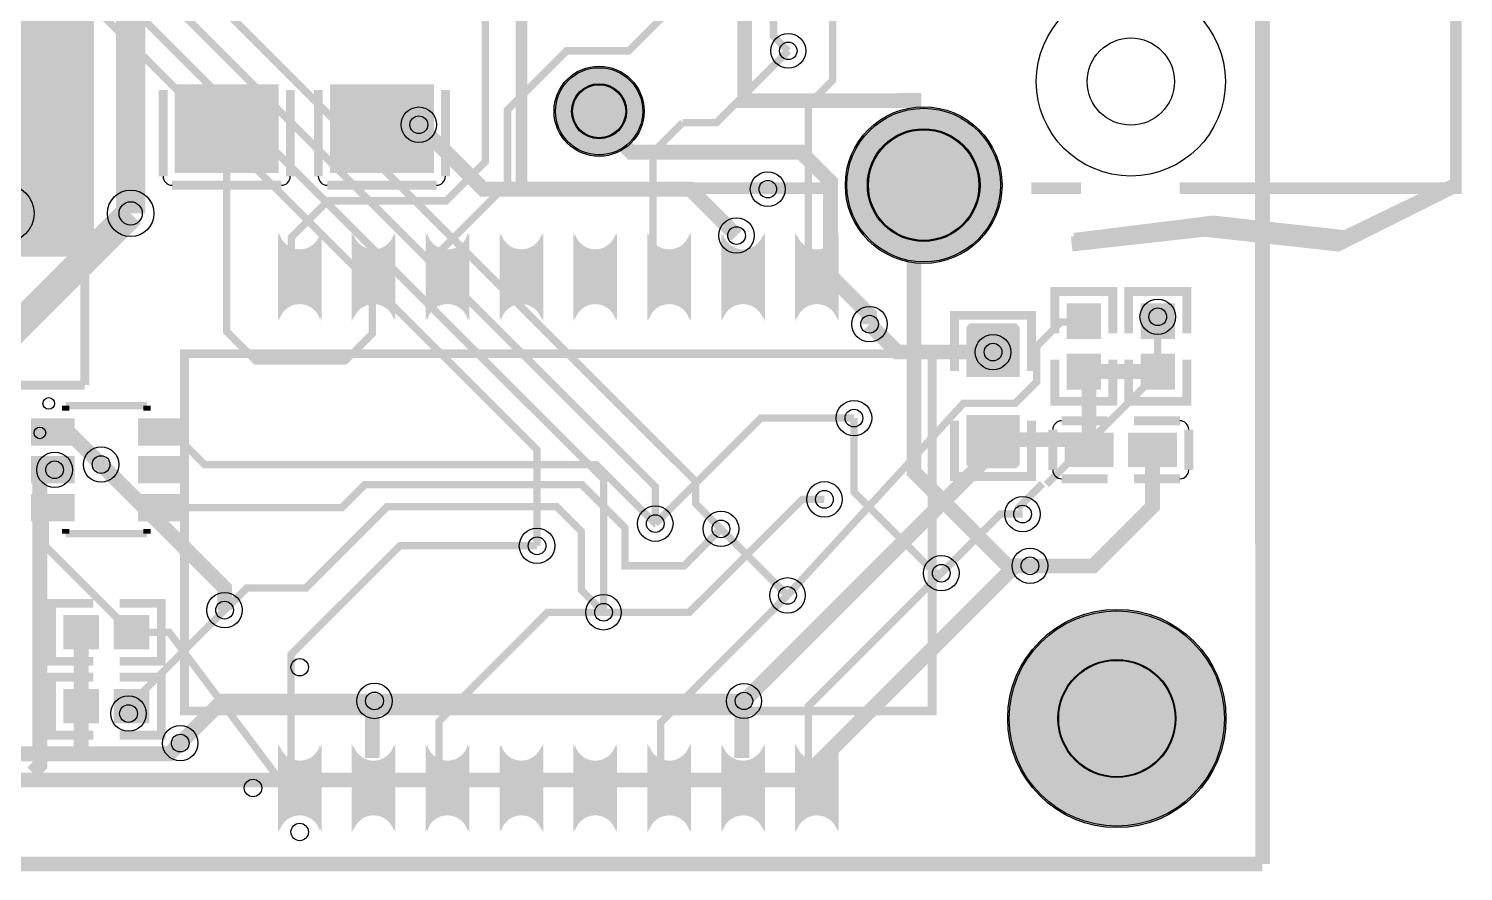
# Model space of a CAD drawing. Header units: millimetres. Extents: x 0.1 to 97.5, y -0.3 to 30.1.
# Drawn here: x 72.8 to 97.45, y 0.37 to 14.86 of the extents above; entities that cross this region are included whole.
import ezdxf

# ---------------------------------------------------------------- set-up
doc = ezdxf.new("R2010")
doc.units = ezdxf.units.MM
for name, color, linetype, true_color in [('BoardOutLine', 7, 'Continuous', 0xff00ff), ('BottomLayer', 7, 'Continuous', 0x0000ff), ('BottomSolderMaskLayer', 7, 'Continuous', 0xaa00ff), ('Document', 7, 'Continuous', 0xffffff), ('Hole', 7, 'Continuous', 0x222222), ('Multi-Layer', 7, 'Continuous', 0xc0c0c0), ('TopLayer', 7, 'Continuous', 0xff0000), ('TopPasteMaskLayer', 7, 'Continuous', 0x808080), ('TopSilkLayer', 7, 'Continuous', 0xffcc00), ('TopSolderMaskLayer', 7, 'Continuous', 0x800080)]:
    doc.layers.add(name, color=color, linetype=linetype, true_color=true_color)

msp = doc.modelspace()

# ---------------------------------------------------------------- hatches: boundary and pattern name
at = {"layer": 'BottomSolderMaskLayer'}
for points in [[(81.82588265176533, 13.439420878841815, 1), (83.37528575057154, 13.439420878841815, 1)], [(86.83324866649734, 12.169926339852736, 1), (89.52565405130811, 12.169926339852736, 1)], [(89.6245999491999, 3.0000000000001137, 1), (93.3754000508001, 3.0000000000001137, 1)]]:
    msp.add_hatch(color=256, dxfattribs=at).paths.add_polyline_path(points)
at = {"layer": 'Document'}
msp.add_hatch(color=256, dxfattribs=at).paths.add_polyline_path([(96.85471170942333, 12.097434594869242), (97.40469900939797, 12.097434594869242), (95.45471170942346, 11.097307594615245), (93.15478790957559, 11.347396494793088), (90.75478790957595, 11.097307594615245), (90.75478790957595, 11.347396494793088), (93.15478790957559, 11.647294894589777), (95.40467360934736, 11.39743459486931)])
at = {"layer": 'Multi-Layer'}
for points in [[(81.85128270256543, 13.439420878841815, 1), (83.34988569977143, 13.439420878841815, 1)], [(86.85864871729744, 12.169926339852736, 1), (89.50025400050801, 12.169926339852736, 1)]]:
    msp.add_hatch(color=256, dxfattribs=at).paths.add_polyline_path(points)
at = {"layer": 'TopLayer'}
for points in [[(63.45468630937262, 18.787350774701622), (73.88592837185661, 18.787350774701622), (73.88592837185661, 10.956794513589102), (63.45468630937262, 10.956794513589102)], [(77.06416052832105, 13.882016764033551), (75.3361442722885, 13.882016764033551), (75.3361442722885, 12.397028194056475), (77.06416052832105, 12.397028194056475)], [(79.73116586233164, 13.882016764033551), (78.00314960629908, 13.882016764033551), (78.00314960629908, 12.397028194056475), (79.73116586233164, 12.397028194056475)], [(77.80504191008376, 11.339865379730782, -0.7853981633974483), (77.10504191008377, 11.339865379730782), (77.10504191008377, 9.849872999746026, -0.7853981633974483), (77.80504191008376, 9.849872999746026)], [(79.07504445008894, 11.339865379730782, -0.7853981633974483), (78.37504445008895, 11.339865379730782), (78.37504445008895, 9.849872999746026, -0.7853981633974483), (79.07504445008894, 9.849872999746026)], [(80.34504699009412, 11.339865379730782, -0.7853981633974483), (79.64504699009413, 11.339865379730782), (79.64504699009413, 9.849872999746026, -0.7853981633974483), (80.34504699009412, 9.849872999746026)], [(81.61504953009907, 11.339865379730782, -0.7853981633974483), (80.91504953009908, 11.339865379730782), (80.91504953009908, 9.849872999746026, -0.7853981633974483), (81.61504953009907, 9.849872999746026)], [(82.88505207010425, 11.339865379730782, -0.7853981633974483), (82.18505207010426, 11.339865379730782), (82.18505207010426, 9.849872999746026, -0.7853981633974483), (82.88505207010425, 9.849872999746026)], [(84.1550546101092, 11.339865379730782, -0.7853981633974483), (83.45505461010922, 11.339865379730782), (83.45505461010922, 9.849872999746026, -0.7853981633974483), (84.1550546101092, 9.849872999746026)], [(85.42505715011438, 11.339865379730782, -0.7853981633974483), (84.7250571501144, 11.339865379730782), (84.7250571501144, 9.849872999746026, -0.7853981633974483), (85.42505715011438, 9.849872999746026)], [(86.69505969011934, 11.339865379730782, -0.7853981633974483), (85.99505969011935, 11.339865379730782), (85.99505969011935, 9.849872999746026, -0.7853981633974483), (86.69505969011934, 9.849872999746026)], [(91.20218440436884, 9.548031496063004), (90.66217932435848, 9.548031496063004), (90.66217932435848, 10.113665227330557), (91.20218440436884, 10.113665227330557)], [(91.93218186436366, 9.548031496063004), (92.47218694437379, 9.548031496063004), (92.47218694437379, 10.113665227330557), (91.93218186436366, 10.113665227330557)], [(89.80335280670556, 8.895808991618082), (88.93934467868917, 8.895808991618082), (88.93934467868917, 9.702286004572102), (89.80335280670556, 9.702286004572102)], [(91.20218440436884, 9.248006096012205), (90.66217932435848, 9.248006096012205), (90.66217932435848, 8.682372364744765), (91.20218440436884, 8.682372364744765)], [(91.93218186436366, 9.248006096012205), (92.47218694437379, 9.248006096012205), (92.47218694437379, 8.682372364744765), (91.93218186436366, 8.682372364744765)], [(89.80335280670556, 8.195783591567192), (88.93934467868917, 8.195783591567192), (88.93934467868917, 7.389306578613173), (89.80335280670556, 7.389306578613173)], [(72.8613919227837, 8.135788671577416), (73.56139192278374, 8.135788671577416), (73.56139192278374, 7.71577343154695), (72.8613919227837, 7.71577343154695)], [(74.70124460248917, 8.135788671577416), (75.40124460248899, 8.135788671577416), (75.40124460248899, 7.71577343154695), (74.70124460248917, 7.71577343154695)], [(91.41717043434096, 7.890017780035691), (91.41717043434096, 7.350012700025445), (90.62707645415298, 7.350012700025445), (90.62707645415298, 7.890017780035691)], [(91.71719583439176, 7.890017780035691), (91.71719583439176, 7.350012700025445), (92.50728981457974, 7.350012700025445), (92.50728981457974, 7.890017780035691)], [(72.8613919227837, 7.485801371602747), (73.56139192278374, 7.485801371602747), (73.56139192278374, 7.065786131572395), (72.8613919227837, 7.065786131572395)], [(74.70124460248917, 7.485801371602747), (75.40124460248899, 7.485801371602747), (75.40124460248899, 7.065786131572395), (74.70124460248917, 7.065786131572395)], [(72.8613919227837, 6.835814071628192), (73.56139192278374, 6.835814071628192), (73.56139192278374, 6.415798831597726), (72.8613919227837, 6.415798831597726)], [(74.70124460248917, 6.835814071628192), (75.40124460248899, 6.835814071628192), (75.40124460248899, 6.415798831597726), (74.70124460248917, 6.415798831597726)], [(73.98130556261094, 4.211785623571245), (73.98130556261094, 4.7517907035814915), (73.41567183134362, 4.7517907035814915), (73.41567183134362, 4.211785623571245)], [(74.28133096266174, 4.211785623571245), (74.28133096266174, 4.7517907035814915), (74.84696469392952, 4.7517907035814915), (74.84696469392952, 4.211785623571245)], [(73.98130556261094, 2.941783083566179), (73.98130556261094, 3.481788163576425), (73.41567183134362, 3.481788163576425), (73.41567183134362, 2.941783083566179)], [(74.28133096266174, 2.941783083566179), (74.28133096266174, 3.481788163576425), (74.84696469392952, 3.481788163576425), (74.84696469392952, 2.941783083566179)], [(77.80504191008376, 2.549923799847761, -0.7853981633974483), (77.10504191008377, 2.549923799847761), (77.10504191008377, 1.0599314198628917, -0.7853981633974483), (77.80504191008376, 1.0599314198628917)], [(79.07504445008894, 2.549923799847761, -0.7853981633974483), (78.37504445008895, 2.549923799847761), (78.37504445008895, 1.0599314198628917, -0.7853981633974483), (79.07504445008894, 1.0599314198628917)], [(80.34504699009412, 2.549923799847761, -0.7853981633974483), (79.64504699009413, 2.549923799847761), (79.64504699009413, 1.0599314198628917, -0.7853981633974483), (80.34504699009412, 1.0599314198628917)], [(81.61504953009907, 2.549923799847761, -0.7853981633974483), (80.91504953009908, 2.549923799847761), (80.91504953009908, 1.0599314198628917, -0.7853981633974483), (81.61504953009907, 1.0599314198628917)], [(82.88505207010425, 2.549923799847761, -0.7853981633974483), (82.18505207010426, 2.549923799847761), (82.18505207010426, 1.0599314198628917, -0.7853981633974483), (82.88505207010425, 1.0599314198628917)], [(84.1550546101092, 2.549923799847761, -0.7853981633974483), (83.45505461010922, 2.549923799847761), (83.45505461010922, 1.0599314198628917, -0.7853981633974483), (84.1550546101092, 1.0599314198628917)], [(85.42505715011438, 2.549923799847761, -0.7853981633974483), (84.7250571501144, 2.549923799847761), (84.7250571501144, 1.0599314198628917, -0.7853981633974483), (85.42505715011438, 1.0599314198628917)], [(86.69505969011934, 2.549923799847761, -0.7853981633974483), (85.99505969011935, 2.549923799847761), (85.99505969011935, 1.0599314198628917, -0.7853981633974483), (86.69505969011934, 1.0599314198628917)]]:
    msp.add_hatch(color=256, dxfattribs=at).paths.add_polyline_path(points)
at = {"layer": 'TopPasteMaskLayer'}
for points in [[(63.45468630937262, 18.787350774701622), (73.88592837185661, 18.787350774701622), (73.88592837185661, 10.956794513589102), (63.45468630937262, 10.956794513589102)], [(76.96416052832114, 13.882016764033551), (76.59390398780806, 13.882016764033551), (76.49390398780793, 13.782016764033528), (76.49390398780793, 13.47711455422916), (76.39390398780802, 13.377114554229138), (76.00640081280176, 13.377114554229138), (75.90640081280162, 13.47711455422916), (75.90640081280162, 13.782016764033528), (75.80640081280171, 13.882016764033551), (75.43614427228863, 13.882016764033551), (75.3361442722885, 13.782016764033528), (75.3361442722885, 12.497028194056497), (75.43614427228863, 12.397028194056475), (76.96416052832114, 12.397028194056475), (77.06416052832105, 12.497028194056497), (77.06416052832105, 13.782016764033528)], [(79.63116586233173, 13.882016764033551), (79.26090932181864, 13.882016764033551), (79.16090932181851, 13.782016764033528), (79.16090932181851, 13.47711455422916), (79.0609093218186, 13.377114554229138), (78.67340614681234, 13.377114554229138), (78.5734061468122, 13.47711455422916), (78.5734061468122, 13.782016764033528), (78.4734061468123, 13.882016764033551), (78.10314960629921, 13.882016764033551), (78.00314960629908, 13.782016764033528), (78.00314960629908, 12.497028194056497), (78.10314960629921, 12.397028194056475), (79.63116586233173, 12.397028194056475), (79.73116586233164, 12.497028194056497), (79.73116586233164, 13.782016764033528)], [(77.80504191008376, 11.339865379730782, -0.7853981633974483), (77.10504191008377, 11.339865379730782), (77.10504191008377, 9.849872999746026, -0.7853981633974483), (77.80504191008376, 9.849872999746026)], [(79.07504445008894, 11.339865379730782, -0.7853981633974483), (78.37504445008895, 11.339865379730782), (78.37504445008895, 9.849872999746026, -0.7853981633974483), (79.07504445008894, 9.849872999746026)], [(80.34504699009412, 11.339865379730782, -0.7853981633974483), (79.64504699009413, 11.339865379730782), (79.64504699009413, 9.849872999746026, -0.7853981633974483), (80.34504699009412, 9.849872999746026)], [(81.61504953009907, 11.339865379730782, -0.7853981633974483), (80.91504953009908, 11.339865379730782), (80.91504953009908, 9.849872999746026, -0.7853981633974483), (81.61504953009907, 9.849872999746026)], [(82.88505207010425, 11.339865379730782, -0.7853981633974483), (82.18505207010426, 11.339865379730782), (82.18505207010426, 9.849872999746026, -0.7853981633974483), (82.88505207010425, 9.849872999746026)], [(84.1550546101092, 11.339865379730782, -0.7853981633974483), (83.45505461010922, 11.339865379730782), (83.45505461010922, 9.849872999746026, -0.7853981633974483), (84.1550546101092, 9.849872999746026)], [(85.42505715011438, 11.339865379730782, -0.7853981633974483), (84.7250571501144, 11.339865379730782), (84.7250571501144, 9.849872999746026, -0.7853981633974483), (85.42505715011438, 9.849872999746026)], [(86.69505969011934, 11.339865379730782, -0.7853981633974483), (85.99505969011935, 11.339865379730782), (85.99505969011935, 9.849872999746026, -0.7853981633974483), (86.69505969011934, 9.849872999746026)], [(91.16217932435848, 9.533020066040194), (90.70218440436884, 9.533020066040194), (90.66217932435848, 9.573025146050327), (90.66217932435848, 10.073660147320311), (90.70218440436884, 10.113665227330557), (91.16217932435848, 10.113665227330557), (91.20218440436884, 10.073660147320311), (91.20218440436884, 9.573025146050327)], [(91.97218694437379, 9.533020066040194), (92.43218186436366, 9.533020066040194), (92.47218694437379, 9.573025146050327), (92.47218694437379, 10.073660147320311), (92.43218186436366, 10.113665227330557), (91.97218694437379, 10.113665227330557), (91.93218186436366, 10.073660147320311), (91.93218186436366, 9.573025146050327)], [(88.92136144272285, 9.740817881635849), (88.92136144272285, 8.94081788163578), (88.97137414274835, 8.890805181610403), (89.19933959867922, 8.890805181610403), (89.19933959867922, 9.260807721615492), (89.52933705867395, 9.260807721615492), (89.52933705867395, 8.890805181610403), (89.7713741427483, 8.890805181610403), (89.82136144272272, 8.94081788163578), (89.82136144272272, 9.740817881635849), (89.7713741427483, 9.790805181610494), (88.97137414274835, 9.790805181610494)], [(91.16217932435848, 9.263017526035128), (90.70218440436884, 9.263017526035128), (90.66217932435848, 9.223012446024995), (90.66217932435848, 8.722377444755011), (90.70218440436884, 8.682372364744765), (91.16217932435848, 8.682372364744765), (91.20218440436884, 8.722377444755011), (91.20218440436884, 9.223012446024995)], [(91.97218694437379, 9.263017526035128), (92.43218186436366, 9.263017526035128), (92.47218694437379, 9.223012446024995), (92.47218694437379, 8.722377444755011), (92.43218186436366, 8.682372364744765), (91.97218694437379, 8.682372364744765), (91.93218186436366, 8.722377444755011), (91.93218186436366, 9.223012446024995)], [(88.97137414274835, 8.190805181610358), (89.19933959867922, 8.190805181610358), (89.19933959867922, 7.810820421640983), (89.52933705867395, 7.810820421640983), (89.52933705867395, 8.190805181610358), (89.7713741427483, 8.190805181610358), (89.82136144272272, 8.140817881635826), (89.82136144272272, 7.350825501651116), (89.7713741427483, 7.300812801625739), (88.97137414274835, 7.300812801625739), (88.92136144272285, 7.350825501651116), (88.92136144272285, 8.140817881635826)], [(72.8613919227837, 8.135788671577416), (73.56139192278374, 8.135788671577416), (73.56139192278374, 7.71577343154695), (72.8613919227837, 7.71577343154695)], [(74.70124460248917, 8.135788671577416), (75.40124460248899, 8.135788671577416), (75.40124460248899, 7.71577343154695), (74.70124460248917, 7.71577343154695)], [(90.78719837439667, 7.394996189992412), (90.78719837439667, 7.84500889001788), (90.83721107442216, 7.894996189992526), (91.31719583439167, 7.894996189992526), (91.38719837439658, 7.84500889001788), (91.38719837439658, 7.394996189992412), (91.31719583439167, 7.34500889001788), (90.83721107442216, 7.34500889001788)], [(91.74721869443738, 7.394996189992412), (91.74721869443738, 7.84500889001788), (91.81719583439167, 7.894996189992526), (92.2972059944118, 7.894996189992526), (92.34721869443729, 7.84500889001788), (92.34721869443729, 7.394996189992412), (92.2972059944118, 7.34500889001788), (91.81719583439167, 7.34500889001788)], [(72.8613919227837, 7.485801371602747), (73.56139192278374, 7.485801371602747), (73.56139192278374, 7.065786131572395), (72.8613919227837, 7.065786131572395)], [(74.70124460248917, 7.485801371602747), (75.40124460248899, 7.485801371602747), (75.40124460248899, 7.065786131572395), (74.70124460248917, 7.065786131572395)], [(72.8613919227837, 6.835814071628192), (73.56139192278374, 6.835814071628192), (73.56139192278374, 6.415798831597726), (72.8613919227837, 6.415798831597726)], [(74.70124460248917, 6.835814071628192), (75.40124460248899, 6.835814071628192), (75.40124460248899, 6.415798831597726), (74.70124460248917, 6.415798831597726)], [(73.99631699263409, 4.2517907035814915), (73.99631699263409, 4.711785623571245), (73.95631191262373, 4.7517907035814915), (73.45567691135398, 4.7517907035814915), (73.41567183134362, 4.711785623571245), (73.41567183134362, 4.2517907035814915), (73.45567691135398, 4.211785623571245), (73.95631191262373, 4.211785623571245)], [(74.26631953263905, 4.2517907035814915), (74.26631953263905, 4.711785623571245), (74.30632461264918, 4.7517907035814915), (74.80695961391916, 4.7517907035814915), (74.84696469392952, 4.711785623571245), (74.84696469392952, 4.2517907035814915), (74.80695961391916, 4.211785623571245), (74.30632461264918, 4.211785623571245)], [(73.99631699263409, 2.981788163576425), (73.99631699263409, 3.441783083566179), (73.95631191262373, 3.481788163576425), (73.45567691135398, 3.481788163576425), (73.41567183134362, 3.441783083566179), (73.41567183134362, 2.981788163576425), (73.45567691135398, 2.941783083566179), (73.95631191262373, 2.941783083566179)], [(74.26631953263905, 2.981788163576425), (74.26631953263905, 3.441783083566179), (74.30632461264918, 3.481788163576425), (74.80695961391916, 3.481788163576425), (74.84696469392952, 3.441783083566179), (74.84696469392952, 2.981788163576425), (74.80695961391916, 2.941783083566179), (74.30632461264918, 2.941783083566179)], [(77.80504191008376, 2.549923799847761, -0.7853981633974483), (77.10504191008377, 2.549923799847761), (77.10504191008377, 1.0599314198628917, -0.7853981633974483), (77.80504191008376, 1.0599314198628917)], [(79.07504445008894, 2.549923799847761, -0.7853981633974483), (78.37504445008895, 2.549923799847761), (78.37504445008895, 1.0599314198628917, -0.7853981633974483), (79.07504445008894, 1.0599314198628917)], [(80.34504699009412, 2.549923799847761, -0.7853981633974483), (79.64504699009413, 2.549923799847761), (79.64504699009413, 1.0599314198628917, -0.7853981633974483), (80.34504699009412, 1.0599314198628917)], [(81.61504953009907, 2.549923799847761, -0.7853981633974483), (80.91504953009908, 2.549923799847761), (80.91504953009908, 1.0599314198628917, -0.7853981633974483), (81.61504953009907, 1.0599314198628917)], [(82.88505207010425, 2.549923799847761, -0.7853981633974483), (82.18505207010426, 2.549923799847761), (82.18505207010426, 1.0599314198628917, -0.7853981633974483), (82.88505207010425, 1.0599314198628917)], [(84.1550546101092, 2.549923799847761, -0.7853981633974483), (83.45505461010922, 2.549923799847761), (83.45505461010922, 1.0599314198628917, -0.7853981633974483), (84.1550546101092, 1.0599314198628917)], [(85.42505715011438, 2.549923799847761, -0.7853981633974483), (84.7250571501144, 2.549923799847761), (84.7250571501144, 1.0599314198628917, -0.7853981633974483), (85.42505715011438, 1.0599314198628917)], [(86.69505969011934, 2.549923799847761, -0.7853981633974483), (85.99505969011935, 2.549923799847761), (85.99505969011935, 1.0599314198628917, -0.7853981633974483), (86.69505969011934, 1.0599314198628917)]]:
    msp.add_hatch(color=256, dxfattribs=at).paths.add_polyline_path(points)
at = {"layer": 'TopSolderMaskLayer'}
for points in [[(63.4208512128821, 18.806418640838388), (73.91976511615508, 18.806418640838388), (73.91976511615508, 10.937727513341201), (63.4208512128821, 10.937727513341201)], [(81.82588265176533, 13.439420878841815, 1), (83.37528575057154, 13.439420878841815, 1)], [(77.0937126065819, 13.903847120345858), (75.30658350505087, 13.903847120345858), (75.30658350505087, 12.375202318063543), (77.0937126065819, 12.375202318063543)], [(79.76071794059249, 13.903847120345858), (77.97358883906168, 13.903847120345858), (77.97358883906168, 12.375202318063543), (79.76071794059249, 12.375202318063543)], [(86.83324866649734, 12.169926339852736, 1), (89.52565405130811, 12.169926339852736, 1)], [(77.83044196088386, 11.35714666458341, -0.7853981633974483), (77.07964185928367, 11.35714666458341), (77.07964185928367, 9.83259171489351, -0.7853981633974483), (77.83044196088386, 9.83259171489351)], [(79.10044450088904, 11.35714666458341, -0.7853981633974483), (78.34964439928885, 11.35714666458341), (78.34964439928885, 9.83259171489351, -0.7853981633974483), (79.10044450088904, 9.83259171489351)], [(80.37044704089422, 11.35714666458341, -0.7853981633974483), (79.61964693929403, 11.35714666458341), (79.61964693929403, 9.83259171489351, -0.7853981633974483), (80.37044704089422, 9.83259171489351)], [(81.64044958089917, 11.35714666458341, -0.7853981633974483), (80.88964947929898, 11.35714666458341), (80.88964947929898, 9.83259171489351, -0.7853981633974483), (81.64044958089917, 9.83259171489351)], [(82.91045212090435, 11.35714666458341, -0.7853981633974483), (82.15965201930416, 11.35714666458341), (82.15965201930416, 9.83259171489351, -0.7853981633974483), (82.91045212090435, 9.83259171489351)], [(84.1804546609093, 11.35714666458341, -0.7853981633974483), (83.42965455930911, 11.35714666458341), (83.42965455930911, 9.83259171489351, -0.7853981633974483), (84.1804546609093, 9.83259171489351)], [(85.45045720091449, 11.35714666458341, -0.7853981633974483), (84.6996570993143, 11.35714666458341), (84.6996570993143, 9.83259171489351, -0.7853981633974483), (85.45045720091449, 9.83259171489351)], [(86.72045974091944, 11.35714666458341, -0.7853981633974483), (85.96965963931925, 11.35714666458341), (85.96965963931925, 9.83259171489351, -0.7853981633974483), (86.72045974091944, 9.83259171489351)], [(91.22642109406343, 9.521427153108334), (90.63791982366183, 9.521427153108334), (90.63791982366183, 10.140271959753818), (91.22642109406343, 10.140271959753818)], [(91.90792236366678, 9.521427153108334), (92.4964236340686, 9.521427153108334), (92.4964236340686, 10.140271959753818), (91.90792236366678, 10.140271959753818)], [(89.83057280382445, 8.872105463496155), (88.91214068109844, 8.872105463496155), (88.91214068109844, 9.725999986619058), (89.83057280382445, 9.725999986619058)], [(91.22642109406343, 9.274610438966874), (90.63791982366183, 9.274610438966874), (90.63791982366183, 8.655765632321504), (91.22642109406343, 8.655765632321504)], [(91.90792236366678, 9.274610438966874), (92.4964236340686, 9.274610438966874), (92.4964236340686, 8.655765632321504), (91.90792236366678, 8.655765632321504)], [(72.8359872636795, 8.161184113961781), (73.58678736527963, 8.161184113961781), (73.58678736527963, 7.690365700054144), (72.8359872636795, 7.690365700054144)], [(74.6758491599935, 8.161184113961781), (75.42664926159341, 8.161184113961781), (75.42664926159341, 7.690365700054144), (74.6758491599935, 7.690365700054144)], [(89.83057280382445, 8.219496080196336), (88.91214068109844, 8.219496080196336), (88.91214068109844, 7.365601557073319), (89.83057280382445, 7.365601557073319)], [(91.44256395262619, 7.915417830835736), (91.44256395262619, 7.324612649225401), (90.60166987083812, 7.324612649225401), (90.60166987083812, 7.915417830835736)], [(91.6918023161063, 7.915417830835736), (91.6918023161063, 7.324612649225401), (92.5326963978946, 7.324612649225401), (92.5326963978946, 7.915417830835736)], [(72.8359872636795, 7.511196813987226), (73.58678736527963, 7.511196813987226), (73.58678736527963, 7.0403784000795895), (72.8359872636795, 7.0403784000795895)], [(74.6758491599935, 7.511196813987226), (75.42664926159341, 7.511196813987226), (75.42664926159341, 7.0403784000795895), (74.6758491599935, 7.0403784000795895)], [(72.8359872636795, 6.861209514012785), (73.58678736527963, 6.861209514012785), (73.58678736527963, 6.390391100104921), (72.8359872636795, 6.390391100104921)], [(74.6758491599935, 6.861209514012785), (75.42664926159341, 6.861209514012785), (75.42664926159341, 6.390391100104921), (74.6758491599935, 6.390391100104921)], [(74.00671473781199, 4.186380793834019), (74.00671473781199, 4.777185975444468), (73.3902831860446, 4.777185975444468), (73.3902831860446, 4.186380793834019)], [(74.2559217874607, 4.186380793834019), (74.2559217874607, 4.777185975444468), (74.87235333922854, 4.777185975444468), (74.87235333922854, 4.186380793834019)], [(89.6245999491999, 3.0000000000001137, 1), (93.3754000508001, 3.0000000000001137, 1)], [(74.00671473781199, 2.9163782538289524), (74.00671473781199, 3.5071834354394014), (73.3902831860446, 3.5071834354394014), (73.3902831860446, 2.9163782538289524)], [(74.2559217874607, 2.9163782538289524), (74.2559217874607, 3.5071834354394014), (74.87235333922854, 3.5071834354394014), (74.87235333922854, 2.9163782538289524)], [(77.83044196088386, 2.5672050847002765, -0.7853981633974483), (77.07964185928367, 2.5672050847002765), (77.07964185928367, 1.0426501350103763, -0.7853981633974483), (77.83044196088386, 1.0426501350103763)], [(79.10044450088904, 2.5672050847002765, -0.7853981633974483), (78.34964439928885, 2.5672050847002765), (78.34964439928885, 1.0426501350103763, -0.7853981633974483), (79.10044450088904, 1.0426501350103763)], [(80.37044704089422, 2.5672050847002765, -0.7853981633974483), (79.61964693929403, 2.5672050847002765), (79.61964693929403, 1.0426501350103763, -0.7853981633974483), (80.37044704089422, 1.0426501350103763)], [(81.64044958089917, 2.5672050847002765, -0.7853981633974483), (80.88964947929898, 2.5672050847002765), (80.88964947929898, 1.0426501350103763, -0.7853981633974483), (81.64044958089917, 1.0426501350103763)], [(82.91045212090435, 2.5672050847002765, -0.7853981633974483), (82.15965201930416, 2.5672050847002765), (82.15965201930416, 1.0426501350103763, -0.7853981633974483), (82.91045212090435, 1.0426501350103763)], [(84.1804546609093, 2.5672050847002765, -0.7853981633974483), (83.42965455930911, 2.5672050847002765), (83.42965455930911, 1.0426501350103763, -0.7853981633974483), (84.1804546609093, 1.0426501350103763)], [(85.45045720091449, 2.5672050847002765, -0.7853981633974483), (84.6996570993143, 2.5672050847002765), (84.6996570993143, 1.0426501350103763, -0.7853981633974483), (85.45045720091449, 1.0426501350103763)], [(86.72045974091944, 2.5672050847002765, -0.7853981633974483), (85.96965963931925, 2.5672050847002765), (85.96965963931925, 1.0426501350103763, -0.7853981633974483), (86.72045974091944, 1.0426501350103763)]]:
    msp.add_hatch(color=256, dxfattribs=at).paths.add_polyline_path(points)

# ---------------------------------------------------------------- linework, layer by layer
at = {"layer": 'BoardOutLine', "const_width": 0.25400050800101603}
for points in [[(1.999110998221795, 30.000000000000114), (94.00063500126998, 30.000000000000114), (94.00477520955042, 0.5000254000508448)], [(94, 0.5), (1.9999999999997726, 0.5)]]:
    msp.add_lwpolyline(points, dxfattribs=at)
at = {"layer": 'BottomLayer'}
for points, const_width in [([(59.309245618491104, 21.84404368808748), (69.49194818389651, 21.84404368808748), (84.31419862839721, 7.021793243586558)], 0.12700025400050802), ([(85.10162560325125, 21.710287020574015), (85.10162560325125, 13.623266446532853), (87.7356362712726, 13.623266446532853)], 0.25400050800101603), ([(89.240665481331, 21.62814325628665), (89.240665481331, 21.8008636017272), (86.82512065024116, 21.8008636017272), (85.59829819659626, 20.5740411480823), (85.59829819659626, 14.732029464058996), (85.85229870459739, 14.478028956057983)], 0.12700025400050802), ([(59.69024638049268, 21.08204216408444), (59.69024638049268, 21.20904241808489), (69.34206248412488, 21.20904241808489), (83.56634493268984, 6.984836169672349), (83.56634493268984, 6.350012700025445)], 0.12700025400050802), ([(58.67424434848863, 20.320040640081288), (58.80124460248908, 20.44704089408185), (69.34218948437888, 20.44704089408185), (82.67734315468624, 7.111963423926909), (82.67734315468624, 4.826009652019366)], 0.12700025400050802), ([(59.56324612649223, 19.939039878079825), (69.21526543053074, 19.939039878079825), (81.53429006858005, 7.6200152400305114), (81.53429006858005, 5.969011938023982)], 0.12700025400050802), ([(87.73444246888494, 13.62458724917451), (88.01130302260594, 13.62458724917451), (88.01130302260594, 7.239014478029048), (89.62420624841252, 5.623571247142536), (90.0052070104141, 5.623571247142536)], 0.25400050800101603), ([(79.50228600457194, 13.208026416052917), (80.60718821437649, 12.10058420116843), (84.16573533147084, 12.10058420116843), (84.96329692659378, 11.30302260604526)], 0.25400050800101603), ([(82.64297688595389, 13.24226568453139), (83.14848869697721, 12.736804673609413), (86.06936753873515, 12.736804673609413), (86.57749555499095, 12.228803657607386), (86.57749555499095, 10.609550419100856), (87.24930149860302, 9.937744475489012), (87.24930149860302, 9.779019558039181)], 0.25400050800101603), ([(74.54932689865382, 11.684023368046837), (70.99331978663963, 8.128016256032538), (66.29418338836672, 8.128016256032538), (65.27825755651497, 7.112090424180906), (65.27825755651497, 6.096012192024432)], 0.5), ([(90.2892811785623, 7.021793243586558), (92.20231140462283, 8.934823469646972), (92.20231140462283, 9.90601981203963)], 0.12700025400050802), ([(88.48239776479545, 5.497790195580478), (88.37820675641365, 5.497790195580478), (86.98120396240802, 6.894792989585994), (86.98120396240802, 8.164795529591174)], 0.12700025400050802), ([(72.86123952247885, 2.0687833375667424), (72.98836677673353, 2.195834391668882), (72.98836677673353, 7.275793751587571), (73.24249428498842, 7.275793751587571)], 0.25400050800101603), ([(76.16337312674614, 4.862788925577888), (76.16337312674614, 5.243789687579465), (74.0410718821438, 7.366014732029498)], 0.25400050800101603), ([(85.83820167640351, 5.1167894335789015), (84.2608839217678, 6.694132588265234), (84.2608839217678, 7.07513335026681)], 0.12700025400050802), ([(89.78917957835915, 6.604013208026458), (90.22202184404364, 7.036855473710943)], 0.12700025400050802), ([(72.63030226060437, 2.0687833375667424), (72.63030226060437, 1.941783083566179), (86.06939293878577, 1.941783083566179), (89.7524003048004, 5.624790449580928), (90.00640081280153, 5.624790449580928)], 0.25400050800101603), ([(74.5124968249936, 3.0847853695707954), (74.63949707899405, 3.211836423672935), (74.63949707899405, 3.3387858775718087), (76.16350012700013, 4.862788925577888)], 0.12700025400050802), ([(78.74015748031479, 3.302006604013286), (76.12661925323846, 3.302006604013286), (75.40144780289575, 2.576835153670345)], 0.25400050800101603), ([(85.09017018034024, 3.302006604013286), (78.74015748031479, 3.302006604013286)], 0.25400050800101603)]:
    msp.add_lwpolyline(points, dxfattribs=dict(at, const_width=const_width))
at = {"layer": 'BottomSolderMaskLayer'}
for centre, radius in [((82.60058420116843, 13.439420878841815), 0.7747015494030989), ((82.60053340106674, 13.439420878841815), 0.47269925048324674), ((88.17945135890272, 12.169926339852736), 1.346202692405385), ((88.17947675895357, 12.169951739903581), 0.9682821750258885), ((91.5, 3.0000000000001137), 1.8754000508001019), ((91.5, 3.0000000000001137), 1.013729757189244)]:
    msp.add_circle(centre, radius, dxfattribs=at)
at = {"layer": 'Document'}
for centre, radius in [((91.73952247904481, 13.949961899923778), 0.7500635001270003), ((72.98844297688606, 7.910845821691737), 0.10007620015240032), ((77.45504191008376, 1.0497840995682282), 0.15011430022860048)]:
    msp.add_circle(centre, radius, dxfattribs=at)
at = {"layer": 'Hole'}
for centre, radius in [((85.85229870459739, 14.478028956057983), 0.15001270002540007), ((79.50228600457194, 13.208026416052917), 0.15240030480060962), ((85.5, 12.100076200152444), 0.15001270002540007), ((74.54927609855213, 11.684023368046837), 0.2), ((84.96329692659378, 11.30302260604526), 0.15240030480060962), ((87.24930149860302, 9.779019558039181), 0.15240030480060962), ((92.20231140462283, 9.90601981203963), 0.15240030480060962), ((89.37147574295159, 9.298958597917249), 0.15240030480060962), ((86.98133096266179, 8.16484632969275), 0.15240030480060962), ((73.24244348488696, 7.275844551689147), 0.15240030480060962), ((74.0410210820421, 7.366014732029498), 0.15240030480060962), ((86.47358394716775, 6.7678435356871205), 0.15240030480060962), ((89.87947675895361, 6.513843027686107), 0.15240030480060962), ((83.56629413258815, 6.350012700025445), 0.15240030480060962), ((84.69532639065255, 6.259842519685094), 0.15240030480060962), ((81.53429006858005, 5.969011938023982), 0.15240030480060962), ((90.00647701295406, 5.624841249682504), 0.15240030480060962), ((88.48247396494799, 5.497840995682054), 0.15240030480060962), ((85.83832867665728, 5.1168402336804775), 0.15240030480060962), ((76.16344932689867, 4.862839725679464), 0.15240030480060962), ((82.67729235458455, 4.826009652019366), 0.15240030480060962), ((78.74028448056879, 3.302006604013286), 0.15240030480060962), ((74.51244602489214, 3.0848361696723714), 0.15240030480060962), ((85.09029718059423, 3.302006604013286), 0.15001270002540007), ((75.40144780289575, 2.576835153670345), 0.15240030480060962)]:
    msp.add_circle(centre, radius, dxfattribs=at)
at = {"layer": 'Multi-Layer'}
for centre, radius in [((91.73952247904481, 13.949961899923778), 1.6249936499873001), ((85.85229870459739, 14.478028956057983), 0.30000000000000004), ((82.60058420116843, 13.439420878841815), 0.7493014986029973), ((82.60053340106674, 13.439420878841815), 0.45720091440182886), ((79.50228600457194, 13.208026416052917), 0.30480060960121924), ((88.17945135890272, 12.169926339852736), 1.3208026416052834), ((88.17947675895357, 12.169951739903581), 0.9500127000254002), ((85.5, 12.100076200152444), 0.30000000000000004), ((72.39027178054357, 11.684023368046837), 0.5), ((74.54927609855213, 11.684023368046837), 0.4), ((84.96329692659378, 11.30302260604526), 0.30480060960121924), ((92.20231140462283, 9.90601981203963), 0.30480060960121924), ((87.24930149860302, 9.779019558039181), 0.30480060960121924), ((89.37147574295159, 9.298958597917249), 0.30480060960121924), ((86.98133096266179, 8.16484632969275), 0.30480060960121924), ((74.0410210820421, 7.366014732029498), 0.30480060960121924), ((73.24244348488696, 7.275844551689147), 0.30480060960121924), ((86.47358394716775, 6.7678435356871205), 0.30480060960121924), ((89.87947675895361, 6.513843027686107), 0.30480060960121924), ((83.56629413258815, 6.350012700025445), 0.30480060960121924), ((84.69532639065255, 6.259842519685094), 0.30480060960121924), ((81.53429006858005, 5.969011938023982), 0.30480060960121924), ((90.00647701295406, 5.624841249682504), 0.30480060960121924), ((88.48247396494799, 5.497840995682054), 0.30480060960121924), ((85.83832867665728, 5.1168402336804775), 0.30480060960121924), ((76.16344932689867, 4.862839725679464), 0.30480060960121924), ((82.67729235458455, 4.826009652019366), 0.30480060960121924), ((91.5, 3.0000000000001137), 1.8500000000000003), ((91.5, 3.0000000000001137), 1), ((78.74028448056879, 3.302006604013286), 0.30480060960121924), ((85.09029718059423, 3.302006604013286), 0.30000000000000004), ((74.51244602489214, 3.0848361696723714), 0.30480060960121924), ((75.40144780289575, 2.576835153670345), 0.30480060960121924)]:
    msp.add_circle(centre, radius, dxfattribs=at)
at = {"layer": 'TopLayer'}
for points, const_width in [([(74.42232664465337, 20.75951231902468), (74.54927609855213, 20.632562865125806), (74.54927609855213, 11.684023368046837)], 0.5), ([(77.31026162052308, 10.317500635001352), (77.31026162052308, 11.270002540005066), (77.94018288036568, 11.89992379984767), (79.97218694437402, 11.89992379984767), (80.64528829057645, 12.573025146050327), (80.64528829057645, 15.146050292100654), (82.04229108458208, 16.543053086106283), (82.04229108458208, 18.288036576073182)], 0.12700025400050802), ([(79.84927609855208, 10.318364236728485), (79.84927609855208, 11.01513843027692), (81.02616205232403, 12.192024384048864), (81.02616205232403, 13.46202692405393), (82.04216408432808, 14.478028956057983), (83.11163322326638, 14.478028956057983), (83.91046482092975, 15.276860553721122)], 0.12700025400050802), ([(86.19923799847584, 10.318338836677754), (86.19923799847584, 13.555168910337898), (86.614224028448, 13.970027940055957), (86.614224028448, 15.239954279908602), (86.61430022860031, 15.240030480061023)], 0.12700025400050802), ([(85.85229870459739, 14.478028956057983), (84.61907543815073, 13.24480568961144), (84.03726187452367, 13.24480568961144)], 0.12700025400050802), ([(78.704724409449, 10.960121920243864), (78.704724409449, 9.6164592329186), (78.23228346456676, 9.144018288036591), (76.70828041656068, 9.144018288036591), (76.20027940055866, 9.652019304038618), (76.20027940055866, 13.139446278892592)], 0.12700025400050802), ([(83.52926085852164, 10.831800863601757), (83.52926085852164, 12.736804673609413), (84.03726187452367, 13.24480568961144)], 0.12700025400050802), ([(90.93230886461765, 9.830835661671472), (90.93230886461765, 9.815798831597704), (90.53733807467597, 9.815798831597704), (90.12235204470403, 9.400812801625648), (90.12235204470403, 8.788823977648008), (89.75237490474979, 8.418796037592188), (88.86337312674641, 8.418796037592188), (85.83820167640351, 5.1167894335789015)], 0.12700025400050802), ([(87.24930149860302, 9.779019558039181), (87.72926085852168, 9.299060198120515), (89.37137414274844, 9.299060198120515)], 0.25400050800101603), ([(90.93218186436366, 8.96525273050554), (91.02209804419613, 8.875336550673183), (91.02209804419613, 7.6199644399289355)], 0.25400050800101603), ([(90.93235966471934, 8.96517653035312), (92.20231140462283, 8.96517653035312), (92.20231140462283, 8.96520193040385)], 0.25400050800101603), ([(83.56629413258815, 6.350012700025445), (85.38107696215388, 8.164795529591174), (86.98120396240802, 8.164795529591174)], 0.12700025400050802), ([(74.0410718821438, 7.366014732029498), (73.48135636271286, 7.925806451612971), (73.21148082296168, 7.925806451612971)], 0.25400050800101603), ([(83.56629413258815, 6.350012700025445), (83.56621793243585, 6.350012700025445), (82.5502159004318, 7.366014732029498), (75.81907543815078, 7.366014732029498), (75.25935991871984, 7.925806451612971), (74.92410464820932, 7.925806451612971)], 0.12700025400050802), ([(89.3702057404114, 7.792735585471178), (89.3702057404114, 7.581915163830331), (85.09029718059423, 3.302006604013286)], 0.25400050800101603), ([(91.02209804419613, 7.6199644399289355), (90.84958089916177, 7.792481584963298), (89.37122174244337, 7.792481584963298)], 0.25400050800101603), ([(90.0051562103124, 5.623545847091805), (91.09481838963666, 5.623545847091805), (92.11239522479036, 6.6411226822453955), (92.11239522479036, 7.6200152400305114)], 0.25400050800101603), ([(74.92413004826017, 6.625781051562171), (78.18036576073155, 6.625781051562171), (78.57637795275582, 7.021793243586558), (82.30254000507989, 7.021793243586558), (83.04419608839225, 6.280137160274421), (83.04419608839225, 5.624790449580928), (83.67919735839473, 5.624790449580928)], 0.12700025400050802), ([(74.56421132842252, 4.481788163576425), (73.08448056896123, 5.961518923037829), (73.08448056896123, 6.625781051562171)], 0.12700025400050802), ([(82.67729235458455, 4.826009652019366), (82.2962915925832, 5.207010414020829), (82.2962915925832, 6.215392430784846), (81.87211074422135, 6.639573279146589), (78.95618491236974, 6.639573279146589), (77.55918211836433, 5.242570485140959), (76.54572009144022, 5.242570485140959), (76.16471932943864, 4.861569723139496)], 0.12700025400050802), ([(86.47320294640599, 6.7677927355855445), (86.09220218440441, 6.7677927355855445), (84.15041910083823, 4.826009652019366), (82.67729235458455, 4.826009652019366)], 0.12700025400050802), ([(86.19639319278622, 2.195783591567192), (86.19639319278622, 3.211836423672935), (88.48239776479545, 5.497790195580478), (89.4983997967995, 6.513792227584531), (89.87940055880108, 6.513792227584531)], 0.12700025400050802), ([(83.67919735839473, 5.624790449580928), (84.06019812039631, 5.624790449580928), (84.69519939039878, 6.259791719583518)], 0.12700025400050802), ([(81.53429006858005, 5.969011938023982), (79.17459994919977, 5.969011938023982), (77.30635001270002, 4.1007874015748484), (77.30635001270002, 2.195783591567192)], 0.12700025400050802), ([(85.83705867411732, 5.115570231140509), (83.66027432054852, 2.9311658623317953), (83.66027432054852, 1.6814833629667874)], 0.12700025400050802), ([(82.67729235458455, 4.826009652019366), (81.71463042926075, 4.826009652019366), (79.85026670053321, 2.9540259080519036), (79.85026670053321, 1.6814833629667874)], 0.12700025400050802), ([(73.69837439674893, 4.481838963678001), (73.69837439674893, 3.211836423672935)], 0.25400050800101603), ([(77.31026162052308, 1.6814833629667874), (75.21221742443481, 4.480568961137919), (74.5645161290322, 4.480568961137919)], 0.12700025400050802), ([(73.69837439674893, 3.211836423672935), (73.69837439674893, 2.391744983489957), (75.2163322326644, 2.391744983489957), (75.40137160274298, 2.576784353568769)], 0.25400050800101603), ([(78.74015748031479, 3.302006604013286), (78.7034544069088, 3.2653035306071843), (78.7034544069088, 2.3228346456693316)], 0.25400050800101603), ([(85.09017018034024, 3.302006604013286), (85.05346710693425, 3.2653035306071843), (85.05346710693425, 2.3228346456693316)], 0.25400050800101603), ([(73.69837439674893, 2.391744983489957), (71.26852933705868, 2.391744983489957), (71.21043942087886, 2.449834899669895)], 0.25400050800101603)]:
    msp.add_lwpolyline(points, dxfattribs=dict(at, const_width=const_width))
at = {"layer": 'TopSilkLayer'}
for points, const_width in [([(92.58021336042657, 28.496596393192817), (97.32748285496564, 28.496596393192817), (97.32748285496564, 12.116103632207341), (92.58021336042657, 12.116103632207341)], 0.20066040132080268), ([(86.58072136144256, 12.116103632207341), (81.2644907289814, 12.116103632207341), (81.2644907289814, 15.933731267462576)], 0.20066040132080268), ([(75.10754381508764, 12.320828041656114), (75.10754381508764, 13.805816611633304)], 0.15240030480060962), ([(77.29276098552214, 13.805816611633304), (77.29276098552214, 12.320828041656114)], 0.15240030480060962), ([(77.77454914909822, 12.320828041656114), (77.77454914909822, 13.805816611633304)], 0.15240030480060962), ([(79.95976631953272, 13.805816611633304), (79.95976631953272, 12.320828041656114)], 0.15240030480060962), ([(77.14036068072141, 12.168427736855506), (75.25994411988836, 12.168427736855506)], 0.15240030480060962), ([(79.807366014732, 12.168427736855506), (77.92694945389894, 12.168427736855506)], 0.15240030480060962), ([(90.88602997205976, 12.116103632207341), (90.0275082550163, 12.116103632207341)], 0.20066040132080268), ([(97.32748285496564, 12.17198374396753), (95.29547879095753, 11.155981711963477), (93.00947421894853, 11.40998221996449), (90.7234696469393, 11.155981711963477)], 0.25400050800101603), ([(73.76151892303778, 10.804394208788494), (73.76151892303778, 8.730607061214187)], 0.15240030480060962), ([(91.43078486156969, 9.624231648463365), (91.43078486156969, 10.342265684531526), (90.43357886715762, 10.342265684531526), (90.43357886715762, 9.624231648463365)], 0.15240030480060962), ([(91.7035814071628, 9.624231648463365), (91.7035814071628, 10.342265684531526), (92.70078740157487, 10.342265684531526), (92.70078740157487, 9.624231648463365)], 0.15240030480060962), ([(90.03195326390664, 8.97200914401833), (90.03195326390664, 9.93088646177307), (88.71074422148831, 9.93088646177307), (88.71074422148831, 8.97200914401833)], 0.15240030480060962), ([(91.43078486156969, 9.171805943611844), (91.43078486156969, 8.453771907543796), (90.43357886715762, 8.453771907543796), (90.43357886715762, 9.171805943611844)], 0.15240030480060962), ([(91.7035814071628, 9.171805943611844), (91.7035814071628, 8.453771907543796), (92.70078740157487, 8.453771907543796), (92.70078740157487, 9.171805943611844)], 0.15240030480060962), ([(63.57909575819144, 8.730607061214187), (73.76151892303778, 8.730607061214187)], 0.15240030480060962), ([(73.43119126238253, 8.37592075184159), (74.83119126238262, 8.37592075184159)], 0.12700025400050802), ([(73.43119126238253, 8.37592075184159), (73.43119126238253, 8.293573787147693)], 0.12700025400050802), ([(74.83119126238262, 8.37592075184159), (74.83119126238262, 8.293573787147693)], 0.12700025400050802), ([(90.03195326390664, 8.119583439166945), (90.03195326390664, 7.160706121412318), (88.71074422148831, 7.160706121412318), (88.71074422148831, 8.119583439166945)], 0.15240030480060962), ([(91.3409702819406, 8.118618237236547), (90.55087630175262, 8.118618237236547)], 0.15240030480060962), ([(91.79339598679212, 8.118618237236547), (92.5834899669801, 8.118618237236547)], 0.15240030480060962), ([(90.3984759969519, 7.966217932435825), (90.3984759969519, 7.273812547625198)], 0.15240030480060962), ([(92.73589027178036, 7.966217932435825), (92.73589027178036, 7.273812547625198)], 0.15240030480060962), ([(90.55087630175262, 7.121412242824476), (91.3409702819406, 7.121412242824476)], 0.15240030480060962), ([(92.5834899669801, 7.121412242824476), (91.79339598679212, 7.121412242824476)], 0.15240030480060962), ([(73.43119126238253, 6.258267716535556), (73.43119126238253, 6.175920751841545)], 0.12700025400050802), ([(73.43119126238253, 6.175920751841545), (74.83119126238262, 6.175920751841545)], 0.12700025400050802), ([(74.83119126238262, 6.258267716535556), (74.83119126238262, 6.175920751841545)], 0.12700025400050802), ([(73.90510541021058, 3.98318516637039), (73.18707137414253, 3.98318516637039), (73.18707137414253, 4.98039116078246), (73.90510541021058, 4.98039116078246)], 0.15240030480060962), ([(74.3575311150621, 3.98318516637039), (75.07556515113015, 3.98318516637039), (75.07556515113015, 4.98039116078246), (74.3575311150621, 4.98039116078246)], 0.15240030480060962), ([(73.90510541021058, 2.713182626365324), (73.18707137414253, 2.713182626365324), (73.18707137414253, 3.710388620777394), (73.90510541021058, 3.710388620777394)], 0.15240030480060962), ([(74.3575311150621, 2.713182626365324), (75.07556515113015, 2.713182626365324), (75.07556515113015, 3.710388620777394), (74.3575311150621, 3.710388620777394)], 0.15240030480060962)]:
    msp.add_lwpolyline(points, dxfattribs=dict(at, const_width=const_width))
at = {"layer": 'TopSilkLayer', "const_width": 0.15240030480060962}
msp.add_lwpolyline([(75.47378714757428, 3.1286004572010597), (75.47378714757428, 9.271399542799145), (88.32621285242567, 9.271399542799145), (88.32621285242567, 3.1286004572010597), (75.47378714757428, 3.1286004572010597)], close=True, dxfattribs=at)
at = {"layer": 'TopSilkLayer'}
for centre, radius in [((73.14135128270254, 8.415798831597726), 0.10007620015240032), ((77.45504191008376, 3.88087376174758), 0.15011430022860048), ((76.65265430530849, 1.8049276098553264), 0.15011430022860048)]:
    msp.add_circle(centre, radius, dxfattribs=at)
for centre, start, end in [((75.25994411988836, 12.320828041656114), 180.00000000000867, 270), ((77.14036068072141, 12.320828041656114), 270, 0), ((77.92694945389894, 12.320828041656114), 180.00000000000867, 270), ((79.807366014732, 12.320828041656114), 270, 0), ((90.55087630175262, 7.966217932435939), 90, 180.00000000003473), ((92.58348996697987, 7.966217932435939), 359.99999999996527, 90), ((90.55087630175262, 7.273812547625084), 180, 270), ((92.58348996697987, 7.273812547625084), 270, 0)]:
    msp.add_arc(centre, 0.15240030480060962, start, end, dxfattribs=at)
at = {"layer": 'TopSolderMaskLayer'}
for centre, radius in [((82.60058420116843, 13.439420878841815), 0.7747015494030989), ((82.60053340106674, 13.439420878841815), 0.47269925048324674), ((88.17945135890272, 12.169926339852736), 1.346202692405385), ((88.17947675895357, 12.169951739903581), 0.9682821750258885), ((91.5, 3.0000000000001137), 1.8754000508001019), ((91.5, 3.0000000000001137), 1.013729757189244)]:
    msp.add_circle(centre, radius, dxfattribs=at)

doc.saveas('drawing.dxf')
